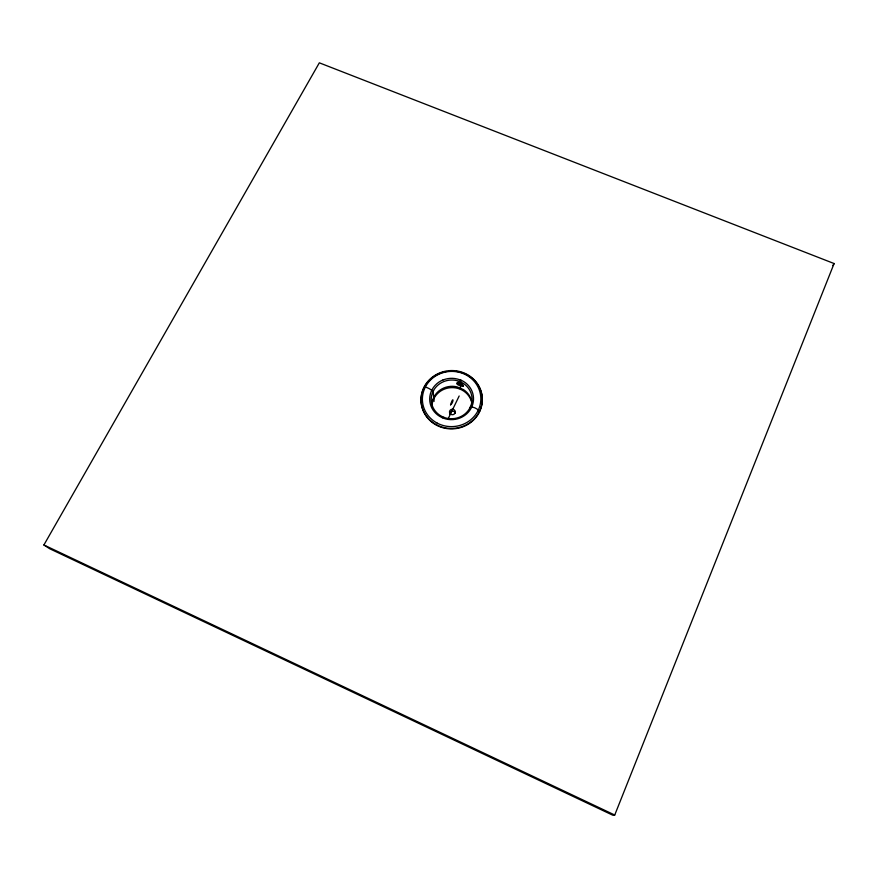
<?xml version="1.0" encoding="UTF-8"?>
<svg xmlns="http://www.w3.org/2000/svg" width="878" height="878" viewBox="0 0 878 878"><rect width="100%" height="100%" fill="white"/><g stroke="black" fill="none" stroke-linecap="round" stroke-linejoin="round"><path stroke-width="1.32" d="M479.575 411.705C478.773 409.214 471.069 405.12 469.84 408.105M460.423 389.283L460.599 384.773A2.853 0.944 13.8 0 1 458.009 383.774A2.853 0.944 13.8 0 1 458.206 382.797M463.277 386.057L460.193 383.17A3.325 1.515 27.6 0 0 459.479 382.907L459.907 382.589A2.821 1.405 28.1 0 1 460.5 382.786L462.98 384.97M614.732 815.025L834.1 263.543L319.34 62.821L43.9 544.975L49.706 548.739L612.745 815.179L614.732 815.025L43.9 544.975M470.268 407.249L470.663 406.382M432.678 392.203L433.523 390.49M443.039 379.9A22.18 20.951 -3.4 0 0 432.195 389.382L431.285 391.215A22.18 20.951 -3.4 0 0 430.374 404.198A21.829 20.622 -3.4 0 0 441.436 417.302L443.379 418.18A21.829 20.622 -3.4 0 0 460.259 417.895A22.18 20.94 -3.4 0 0 471.113 408.27L472.013 406.415A22.18 20.94 -3.4 0 0 472.781 393.41A21.829 20.622 -3.4 0 0 461.663 380.47L460.72 380.009L460.193 383.17M447.989 419.135L459.172 395.989M442.391 417.774L442.984 416.896L443.972 417.346M832.816 265.573L834.1 263.543M463.013 386.353L460.313 385.64M462.706 385.442L460.774 384.849M459.732 379.614L460.72 380.009M459.216 381.37L461.038 382.149M442.139 416.556L443.083 417.478M423.942 387.889C424.722 385.541 431.109 389.459 433.073 391.336L434.039 400.763A16.901 4.807 25.9 0 0 434.149 401.279M449.613 413.933A2.875 2.733 -3.4 0 1 455.276 413.077M456.362 371.361A30.62 28.919 -3.4 0 1 477.467 415.404A30.62 28.919 -3.4 0 1 426.181 416.161A30.62 28.919 -3.4 0 1 446.441 371.515M459.523 382.687A2.875 0.878 25.9 0 1 459.128 382.38M442.984 380.009A21.829 20.622 -3.4 0 1 459.666 379.757M460.281 385.705A3.545 1.152 16.1 0 1 457.284 384.312A3.545 1.152 16.1 0 1 457.427 383.126M457.888 382.643A2.875 1.405 28 0 1 459.743 382.193M457.087 382.962A3.523 1.58 27.5 0 1 459.282 382.501M431.998 405.658A20.106 19.031 -3.4 0 1 451.116 387.648A20.106 19.031 -3.4 0 1 471.936 403.628M461.049 382.128A20.501 19.371 -3.4 0 1 470.202 407.337A20.501 19.371 -3.4 0 1 443.95 417.39M442.128 416.578A20.501 19.371 -3.4 0 1 433.073 391.412A20.501 19.371 -3.4 0 1 459.238 381.326M431.855 406.547A20.172 19.086 -3.4 0 1 457.021 386.869L463.463 389.612A20.172 19.086 -3.4 0 1 471.892 402.168M450.568 404.835C453.871 402.629 453.674 394.727 450.568 404.835M450.93 414.35A2.886 2.744 -3.4 0 0 455.276 411.958A2.886 2.744 -3.4 0 0 450.941 409.598A2.886 2.744 -3.4 0 0 450.93 414.35M436.498 424.776A30.653 28.952 -3.4 0 0 482.285 399.117A30.653 28.952 -3.4 0 0 436.146 374.621A30.653 28.952 -3.4 0 0 436.498 424.776M437.156 423.097A29.226 27.602 -3.4 0 0 480.837 398.645A29.226 27.602 -3.4 0 0 436.838 375.279A29.226 27.602 -3.4 0 0 437.156 423.097"/></g></svg>
